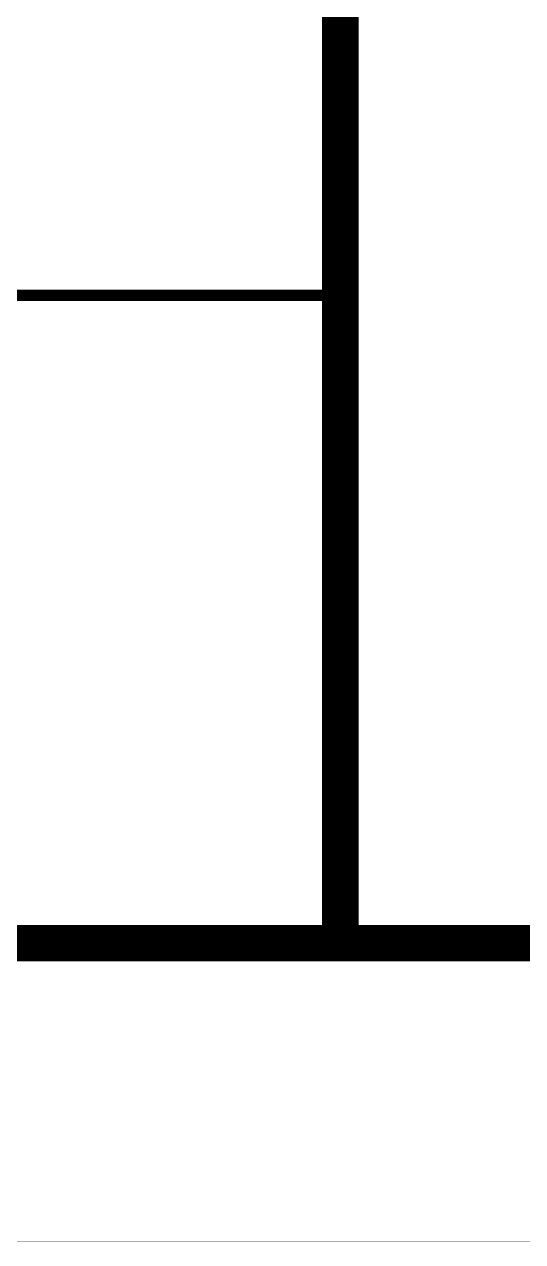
# Model space of a CAD drawing. Header units: millimetres. Extents: x 0 to 775, y 25 to 939.
# Drawn here: x 128.4 to 150.2, y 25.4 to 78.8 of the extents above; entities that cross this region are included whole.
import ezdxf

# ---------------------------------------------------------------- set-up
doc = ezdxf.new("R2010")
doc.units = ezdxf.units.MM
doc.layers.add('Mechanical3', color=76, linetype='Continuous')
doc.layers.add('TopLayer', color=1, linetype='Continuous')

msp = doc.modelspace()

# ---------------------------------------------------------------- linework, layer by layer
at = {"layer": 'Mechanical3', "const_width": 0.01}
msp.add_lwpolyline([(25.4, 25.4), (309.9, 25.4)], dxfattribs=at)
at = {"layer": 'TopLayer'}
for points, const_width in [([(142.215, 66.829), (142.215, 96.346)], 1.6), ([(142.215, 38.486), (142.215, 66.829)], 1.6), ([(126.945, 66.9), (142.144, 66.9)], 0.5), ([(142.144, 66.9), (142.215, 66.829)], 0.5), ([(85.991, 38.486), (142.215, 38.486)], 1.6), ([(142.215, 38.486), (242.699, 38.486)], 1.6)]:
    msp.add_lwpolyline(points, dxfattribs=dict(at, const_width=const_width))
for points, const_width in [([(141.815, 66.829, 1), (142.615, 66.829, 1)], 0.8), ([(141.815, 66.829, 1), (142.615, 66.829, 1)], 0.8), ([(142.019, 66.9, 1), (142.269, 66.9, 1)], 0.25), ([(142.019, 66.9, 1), (142.269, 66.9, 1)], 0.25), ([(142.09, 66.829, 1), (142.34, 66.829, 1)], 0.25), ([(141.815, 38.486, 1), (142.615, 38.486, 1)], 0.8), ([(141.815, 38.486, 1), (142.615, 38.486, 1)], 0.8), ([(141.815, 38.486, 1), (142.615, 38.486, 1)], 0.8)]:
    msp.add_lwpolyline(points, format="xyb", close=True, dxfattribs=dict(at, const_width=const_width))

doc.saveas('drawing.dxf')
